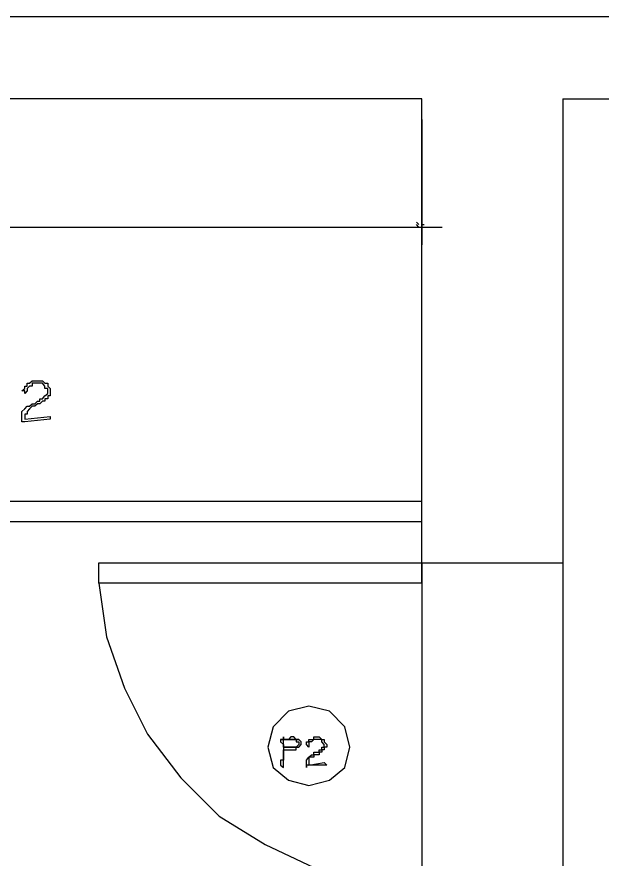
# Model space of a CAD drawing. Header units: millimetres. Extents: x -518.8 to -461.2, y 3.5 to 44.2.
# Drawn here: x -494.669 to -493.215, y 34.563 to 36.656 of the extents above; entities that cross this region are included whole.
import ezdxf

# ---------------------------------------------------------------- set-up
doc = ezdxf.new("R2010")
doc.units = ezdxf.units.MM
doc.header["$MEASUREMENT"] = 0
for name, color, linetype in [('10', 10, 'Continuous'), ('16', 16, 'Continuous'), ('5', 5, 'Continuous'), ('6', 6, 'Continuous'), ('MYSOLIDS', 7, 'Continuous')]:
    doc.layers.add(name, color=color, linetype=linetype)

msp = doc.modelspace()

# ---------------------------------------------------------------- linework, layer by layer
at = {"layer": '10'}
for points in [[(-493.3128, 36.4518), (-493.1158, 36.4518), (-493.1158, 36.4518), (-493.1158, 36.6556), (-496.5722, 36.6556)], [(-493.6632, 36.4518), (-496.5722, 36.4518)], [(-493.6632, 35.2488), (-493.6632, 36.4518)], [(-493.3128, 36.4518), (-493.3128, 35.2992)], [(-499.1572, 35.4015), (-493.6632, 35.4015)], [(-493.6632, 35.2992), (-493.3128, 35.2992)]]:
    msp.add_lwpolyline(points, dxfattribs=at)
at = {"layer": '16'}
for points in [[(-493.6632, 36.4007), (-493.6632, 36.0887)], [(-493.6699, 36.1398), (-493.676, 36.1458)], [(-497.5782, 36.133), (-493.6121, 36.133)], [(-493.6699, 36.133), (-493.676, 36.1398)], [(-493.6632, 36.1398), (-493.6632, 36.1398), (-493.6632, 36.1398), (-493.6572, 36.1398)], [(-493.6632, 36.133), (-493.6632, 36.133), (-493.6632, 36.133), (-493.6572, 36.133)]]:
    msp.add_lwpolyline(points, dxfattribs=at)
at = {"layer": '5'}
for points in [[(-499.1572, 35.4518), (-493.6632, 35.4518)], [(-493.6632, 35.2488), (-494.4654, 35.2488), (-494.4654, 35.2992), (-493.6632, 35.2992)]]:
    msp.add_lwpolyline(points, dxfattribs=at)
at = {"layer": '6'}
for points in [[(-493.6632, 35.2992), (-493.6632, 34.4969)], [(-493.3128, 35.2992), (-493.3128, 34.4969)], [(-494.4654, 35.2488), (-494.4466, 35.115), (-494.4015, 34.9872), (-494.3444, 34.8729), (-494.2617, 34.7646), (-494.1662, 34.6691), (-494.0519, 34.5992), (-493.9308, 34.5421), (-493.797, 34.5097), (-493.6632, 34.4969)], [(-493.8414, 34.8413), (-493.8542, 34.8917), (-493.8925, 34.93), (-493.9436, 34.9428), (-493.994, 34.93), (-494.0324, 34.8917), (-494.0451, 34.8413), (-494.0324, 34.7902), (-493.994, 34.7586), (-493.9436, 34.7458), (-493.8925, 34.7586), (-493.8542, 34.7902), (-493.8414, 34.8413)]]:
    msp.add_lwpolyline(points, dxfattribs=at)
at = {"layer": 'MYSOLIDS'}
for points in [[(-494.6496, 35.6556), (-494.5865, 35.6624), (-494.5865, 35.6556), (-494.5865, 35.6556), (-494.5865, 35.6556), (-494.5865, 35.6556), (-494.5865, 35.6556), (-494.5865, 35.6556), (-494.5865, 35.6556), (-494.5865, 35.6556), (-494.6496, 35.6496), (-494.6496, 35.6496), (-494.6496, 35.6496), (-494.6564, 35.6496), (-494.6564, 35.6496), (-494.6564, 35.6496), (-494.6564, 35.6496), (-494.6564, 35.6556), (-494.6564, 35.6556), (-494.6564, 35.6624), (-494.6564, 35.6624), (-494.6564, 35.6684), (-494.6564, 35.6751), (-494.6564, 35.6751), (-494.6496, 35.6812), (-494.6496, 35.6812), (-494.6436, 35.6879), (-494.6436, 35.6879), (-494.6436, 35.6879), (-494.6376, 35.6879), (-494.6308, 35.6939), (-494.6308, 35.6939), (-494.6248, 35.6939), (-494.6181, 35.7007), (-494.6121, 35.7007), (-494.6121, 35.7067), (-494.6053, 35.7067), (-494.6053, 35.7067), (-494.6053, 35.7067), (-494.5993, 35.7135), (-494.5993, 35.7135), (-494.5925, 35.7195), (-494.5925, 35.7263), (-494.5925, 35.7263), (-494.5925, 35.7323), (-494.5993, 35.7323), (-494.5993, 35.7383), (-494.5993, 35.7383), (-494.6053, 35.7451), (-494.6053, 35.7451), (-494.6121, 35.7451), (-494.6181, 35.7451), (-494.6248, 35.7451), (-494.6248, 35.7451), (-494.6308, 35.7451), (-494.6308, 35.7383), (-494.6376, 35.7383), (-494.6376, 35.7383), (-494.6436, 35.7323), (-494.6436, 35.7323), (-494.6436, 35.7263), (-494.6436, 35.7263), (-494.6496, 35.7195), (-494.6496, 35.7195), (-494.6496, 35.7263), (-494.6496, 35.7263), (-494.6564, 35.7263), (-494.6564, 35.7263), (-494.6496, 35.7323), (-494.6496, 35.7323), (-494.6496, 35.7383), (-494.6436, 35.7383), (-494.6436, 35.7383), (-494.6436, 35.7451), (-494.6376, 35.7451), (-494.6376, 35.7451), (-494.6308, 35.7511), (-494.6308, 35.7511), (-494.6248, 35.7511), (-494.6181, 35.7511), (-494.6181, 35.7511), (-494.6121, 35.7511), (-494.6053, 35.7511), (-494.6053, 35.7511), (-494.5993, 35.7451), (-494.5925, 35.7451), (-494.5925, 35.7451), (-494.5925, 35.7383), (-494.5925, 35.7383), (-494.5865, 35.7323), (-494.5865, 35.7323), (-494.5865, 35.7263), (-494.5865, 35.7195), (-494.5865, 35.7195), (-494.5865, 35.7135), (-494.5925, 35.7135), (-494.5925, 35.7067), (-494.5993, 35.7067), (-494.5993, 35.7007), (-494.5993, 35.7007), (-494.6053, 35.7007), (-494.6121, 35.6939), (-494.6121, 35.6939), (-494.6181, 35.6939), (-494.6248, 35.6879), (-494.6308, 35.6879), (-494.6308, 35.6879), (-494.6376, 35.6812), (-494.6376, 35.6812), (-494.6436, 35.6751), (-494.6436, 35.6751), (-494.6436, 35.6684), (-494.6496, 35.6684), (-494.6496, 35.6624), (-494.6496, 35.6556), (-494.6496, 35.6556), (-494.6496, 35.6556), (-494.6496, 35.6556)], [(-494.0068, 34.8669), (-494.0068, 34.8601), (-494.0136, 34.8601), (-494.0136, 34.8601), (-494.0136, 34.8601), (-493.9812, 34.8601), (-493.9812, 34.8601), (-493.9812, 34.8601), (-493.9752, 34.8601), (-493.9752, 34.8541), (-493.9752, 34.8541), (-493.9684, 34.8541), (-493.9684, 34.8541), (-493.9684, 34.8473), (-493.9684, 34.8473), (-493.9684, 34.8473), (-493.9752, 34.8413), (-493.9752, 34.8413), (-493.9812, 34.8413), (-493.9812, 34.8413), (-493.9812, 34.8413), (-493.988, 34.8413), (-493.988, 34.8413), (-493.994, 34.8413), (-493.994, 34.8413), (-494.0008, 34.8413), (-494.0068, 34.8413), (-493.9752, 34.8413), (-493.9684, 34.8413), (-493.9684, 34.8413), (-493.9684, 34.8413), (-493.9624, 34.8473), (-493.9624, 34.8473), (-493.9624, 34.8541), (-493.9624, 34.8541), (-493.9624, 34.8541), (-493.9684, 34.8601), (-493.9684, 34.8601), (-493.9684, 34.8601), (-494.0068, 34.8601), (-494.0068, 34.8669), (-494.0068, 34.8669), (-494.0068, 34.8669)], [(-494.0136, 34.8601), (-494.0136, 34.8601), (-494.0136, 34.8541), (-494.0136, 34.8541), (-494.0068, 34.8473), (-494.0068, 34.8473), (-494.0068, 34.8413), (-494.0068, 34.8413), (-494.0068, 34.8413), (-494.0068, 34.8345), (-494.0068, 34.8345), (-494.0068, 34.8285), (-494.0068, 34.8218), (-494.0068, 34.8218), (-494.0068, 34.8157), (-494.0068, 34.8157), (-494.0068, 34.809), (-494.0136, 34.809), (-494.0136, 34.803), (-494.0136, 34.803), (-494.0136, 34.7962), (-494.0136, 34.7962), (-494.0136, 34.7962), (-494.0068, 34.7902), (-494.0068, 34.7962), (-494.0068, 34.7962), (-494.0068, 34.7962), (-494.0068, 34.803), (-494.0068, 34.803), (-494.0068, 34.809), (-494.0068, 34.809), (-494.0068, 34.8157), (-494.0068, 34.8157), (-494.0068, 34.8218), (-494.0068, 34.8218), (-494.0068, 34.8285), (-494.0068, 34.8285), (-494.0068, 34.8285), (-494.0068, 34.8345), (-494.0008, 34.8345), (-494.0008, 34.8345), (-494.0008, 34.8345), (-493.994, 34.8345), (-493.988, 34.8345), (-493.988, 34.8345), (-493.9812, 34.8345), (-493.9812, 34.8345), (-493.9752, 34.8345), (-493.9752, 34.8345), (-493.9752, 34.8413), (-494.0068, 34.8413), (-494.0068, 34.8413), (-494.0068, 34.8413), (-494.0068, 34.8413), (-494.0068, 34.8473), (-494.0068, 34.8541), (-494.0068, 34.8541), (-494.0068, 34.8601), (-494.0008, 34.8601), (-494.0008, 34.8601), (-493.994, 34.8601), (-493.994, 34.8601), (-493.994, 34.8601), (-493.988, 34.8601), (-493.988, 34.8601), (-493.9812, 34.8601), (-494.0136, 34.8601), (-494.0136, 34.8601)], [(-493.9812, 34.8669), (-493.988, 34.8669), (-493.988, 34.8669), (-493.994, 34.8601), (-493.994, 34.8601), (-494.0008, 34.8601), (-494.0008, 34.8601), (-494.0068, 34.8601), (-493.9684, 34.8601), (-493.9752, 34.8601), (-493.9752, 34.8601), (-493.9812, 34.8669), (-493.9812, 34.8669), (-493.9812, 34.8669)], [(-493.9436, 34.7962), (-493.9053, 34.803), (-493.8985, 34.7962), (-493.8985, 34.7962), (-493.8985, 34.7962), (-493.8985, 34.7962), (-493.8985, 34.7962), (-493.8985, 34.7962), (-493.9053, 34.7962), (-493.9053, 34.7962), (-493.9436, 34.7962), (-493.9496, 34.7962), (-493.9496, 34.7962), (-493.9496, 34.7902), (-493.9496, 34.7902), (-493.9496, 34.7962), (-493.9496, 34.7962), (-493.9496, 34.7962), (-493.9496, 34.7962), (-493.9496, 34.803), (-493.9496, 34.803), (-493.9496, 34.809), (-493.9496, 34.809), (-493.9496, 34.809), (-493.9436, 34.8157), (-493.9436, 34.8157), (-493.9436, 34.8157), (-493.9369, 34.8218), (-493.9369, 34.8218), (-493.9369, 34.8218), (-493.9369, 34.8218), (-493.9308, 34.8218), (-493.9308, 34.8285), (-493.9241, 34.8285), (-493.9181, 34.8285), (-493.9181, 34.8285), (-493.9181, 34.8345), (-493.9181, 34.8345), (-493.9113, 34.8345), (-493.9113, 34.8345), (-493.9113, 34.8413), (-493.9053, 34.8413), (-493.9053, 34.8473), (-493.9053, 34.8473), (-493.9053, 34.8473), (-493.9113, 34.8541), (-493.9113, 34.8541), (-493.9113, 34.8541), (-493.9113, 34.8601), (-493.9181, 34.8601), (-493.9181, 34.8601), (-493.9241, 34.8601), (-493.9241, 34.8601), (-493.9308, 34.8601), (-493.9308, 34.8601), (-493.9308, 34.8601), (-493.9369, 34.8541), (-493.9369, 34.8541), (-493.9436, 34.8541), (-493.9436, 34.8473), (-493.9436, 34.8473), (-493.9436, 34.8473), (-493.9436, 34.8413), (-493.9436, 34.8413), (-493.9496, 34.8473), (-493.9496, 34.8473), (-493.9496, 34.8473), (-493.9496, 34.8473), (-493.9496, 34.8473), (-493.9496, 34.8541), (-493.9436, 34.8541), (-493.9436, 34.8541), (-493.9436, 34.8541), (-493.9436, 34.8601), (-493.9369, 34.8601), (-493.9369, 34.8601), (-493.9308, 34.8601), (-493.9308, 34.8669), (-493.9241, 34.8669), (-493.9241, 34.8669), (-493.9241, 34.8669), (-493.9181, 34.8669), (-493.9181, 34.8669), (-493.9113, 34.8601), (-493.9113, 34.8601), (-493.9053, 34.8601), (-493.9053, 34.8601), (-493.9053, 34.8601), (-493.9053, 34.8541), (-493.9053, 34.8541), (-493.8985, 34.8473), (-493.8985, 34.8473), (-493.8985, 34.8413), (-493.9053, 34.8413), (-493.9053, 34.8413), (-493.9053, 34.8345), (-493.9053, 34.8345), (-493.9113, 34.8345), (-493.9113, 34.8285), (-493.9113, 34.8285), (-493.9113, 34.8285), (-493.9181, 34.8285), (-493.9181, 34.8218), (-493.9241, 34.8218), (-493.9241, 34.8218), (-493.9308, 34.8218), (-493.9308, 34.8157), (-493.9369, 34.8157), (-493.9369, 34.8157), (-493.9436, 34.8157), (-493.9436, 34.809), (-493.9436, 34.809), (-493.9436, 34.803), (-493.9436, 34.803), (-493.9436, 34.7962), (-493.9436, 34.7962), (-493.9436, 34.7962), (-493.9436, 34.7962)]]:
    msp.add_lwpolyline(points, dxfattribs=at)

doc.saveas('drawing.dxf')
